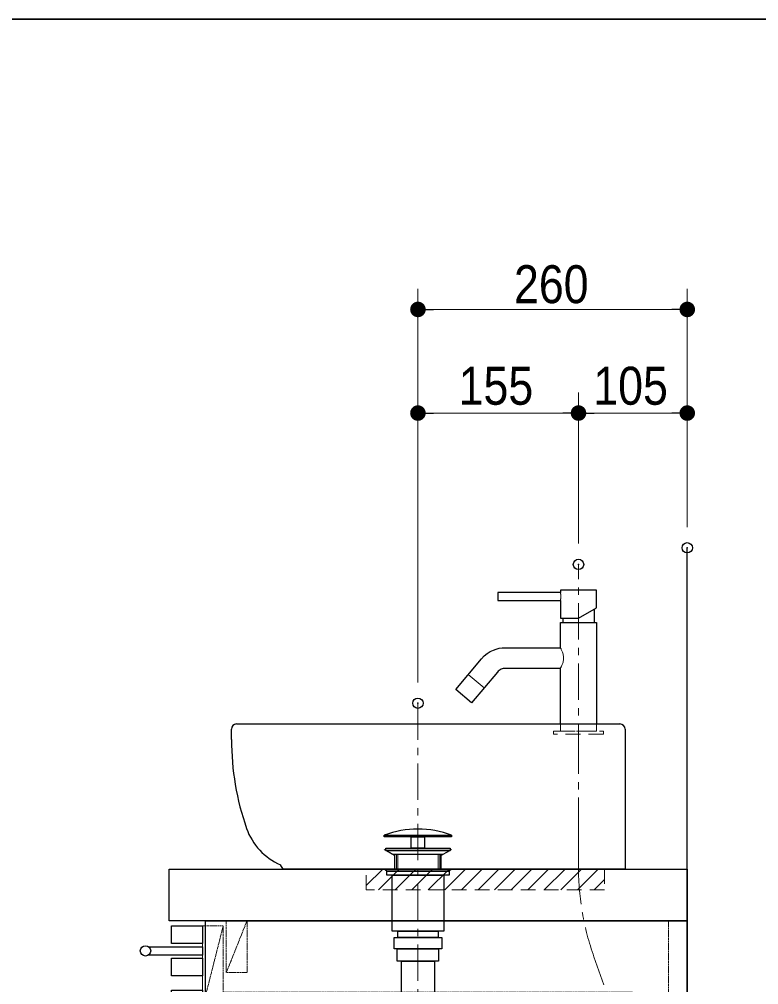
# Model space of a CAD drawing. Units: millimetres, scale not verified. Extents: x -6062 to 6062, y -3045 to 3045.
# Drawn here: x 368 to 1081, y 1838 to 2770 of the extents above; entities that cross this region are included whole.
import ezdxf
from ezdxf.enums import TextEntityAlignment as Align

# ---------------------------------------------------------------- set-up
doc = ezdxf.new("R2010")
doc.units = ezdxf.units.MM
doc.header["$LTSCALE"] = 20
doc.header["$PDMODE"] = 32
doc.header["$PDSIZE"] = 10
doc.linetypes.add('USER1', pattern=[2.91, 1.76, -0.4, 0.35, -0.4])
doc.linetypes.add('USER2', pattern=[1.11, 0.71, -0.4])
for name, color, linetype, lineweight in [('0-0_1図面枠', 7, 'Continuous', 20), ('0-1_5ボウル・キャビネット', 7, 'Continuous', 15), ('0-2_2寸法-1', 7, 'Continuous', 15), ('0-3_0', 7, 'Continuous', 25), ('0-5_4給排水', 7, 'Continuous', 30)]:
    doc.layers.add(name, color=color, linetype=linetype, lineweight=lineweight)
doc.layers.add('0-4_Defpoints', color=7, linetype='Continuous')
doc.styles.add('ＭＳ Ｐゴシック', font='')
doc.styles.get('ＭＳ Ｐゴシック').set_extended_font_data('MS PGothic')

# ---------------------------------------------------------------- blocks, each defined once
blk = doc.blocks.new('グループ-2')
at = {"layer": '0-0_1図面枠', "lineweight": 35}
blk.add_lwpolyline([(-80000, 55400), (80000, 55400), (80000, -55400), (-80000, -55400)], close=True, dxfattribs=at)
blk = doc.blocks.new('図面枠')
at = {"layer": '0-0_1図面枠'}
blk.add_blockref('グループ-2', (0, 0), dxfattribs=at)
blk = doc.blocks.new('_Dot')
at = {"layer": '0-3_0'}
blk.add_line((-10, 0), (-20, 0), dxfattribs=at)
for points in [[(0, 0), (-10, 0), (-9.92, 1.25)], [(0, 0), (-9.92, -1.25), (-10, 0)], [(0, 0), (-9.92, 1.25), (-9.69, 2.49)], [(0, 0), (-9.69, -2.49), (-9.92, -1.25)], [(0, 0), (-9.69, 2.49), (-9.3, 3.68)], [(0, 0), (-9.3, -3.68), (-9.69, -2.49)], [(0, 0), (-9.3, 3.68), (-8.76, 4.82)], [(0, 0), (-8.76, -4.82), (-9.3, -3.68)], [(0, 0), (-8.76, 4.82), (-8.09, 5.88)], [(0, 0), (-8.09, -5.88), (-8.76, -4.82)], [(0, 0), (-8.09, 5.88), (-7.29, 6.85)], [(0, 0), (-7.29, -6.85), (-8.09, -5.88)], [(0, 0), (-7.29, 6.85), (-6.37, 7.71)], [(0, 0), (-6.37, -7.71), (-7.29, -6.85)], [(0, 0), (-6.37, 7.71), (-5.36, 8.44)], [(0, 0), (-5.36, -8.44), (-6.37, -7.71)], [(0, 0), (-5.36, 8.44), (-4.26, 9.05)], [(0, 0), (-4.26, -9.05), (-5.36, -8.44)], [(0, 0), (-4.26, 9.05), (-3.09, 9.51)], [(0, 0), (-3.09, -9.51), (-4.26, -9.05)], [(0, 0), (-3.09, 9.51), (-1.87, 9.82)], [(0, 0), (-1.87, -9.82), (-3.09, -9.51)], [(0, 0), (-1.87, 9.82), (-0.63, 9.98)], [(0, 0), (-0.63, -9.98), (-1.87, -9.82)], [(0, 0), (-0.63, 9.98), (0.63, 9.98)], [(0, 0), (0.63, -9.98), (-0.63, -9.98)], [(0, 0), (0.63, 9.98), (1.87, 9.82)], [(0, 0), (1.87, 9.82), (3.09, 9.51)], [(0, 0), (3.09, 9.51), (4.26, 9.05)], [(0, 0), (4.26, 9.05), (5.36, 8.44)], [(0, 0), (5.36, 8.44), (6.37, 7.71)], [(0, 0), (6.37, 7.71), (7.29, 6.85)], [(0, 0), (7.29, 6.85), (8.09, 5.88)], [(0, 0), (8.09, 5.88), (8.76, 4.82)], [(0, 0), (8.76, 4.82), (9.3, 3.68)], [(0, 0), (9.3, 3.68), (9.69, 2.49)], [(0, 0), (9.69, 2.49), (9.92, 1.25)], [(0, 0), (9.92, 1.25), (10, 0)], [(0, 0), (1.87, -9.82), (0.63, -9.98)], [(0, 0), (3.09, -9.51), (1.87, -9.82)], [(0, 0), (4.26, -9.05), (3.09, -9.51)], [(0, 0), (5.36, -8.44), (4.26, -9.05)], [(0, 0), (6.37, -7.71), (5.36, -8.44)], [(0, 0), (7.29, -6.85), (6.37, -7.71)], [(0, 0), (8.09, -5.88), (7.29, -6.85)], [(0, 0), (8.76, -4.82), (8.09, -5.88)], [(0, 0), (9.3, -3.68), (8.76, -4.82)], [(0, 0), (9.69, -2.49), (9.3, -3.68)], [(0, 0), (9.92, -1.25), (9.69, -2.49)], [(0, 0), (10, 0), (9.92, -1.25)]]:
    blk.add_solid(points, dxfattribs=at)
blk = doc.blocks.new('グループ-15')
at = {"layer": '0-1_5ボウル・キャビネット', "linetype": 'USER1'}
for p, q in [((47040, 37900), (46640, 36320)), ((47500, 38000), (47100, 37000)), ((47040, 34800), (46640, 33220)), ((47100, 32520), (47420, 33720)), ((47040, 32940), (46640, 31360)), ((47040, 29840), (46640, 28260))]:
    blk.add_line(p, q, dxfattribs=at)
at = {"layer": '0-1_5ボウル・キャビネット', "linetype": 'USER2'}
blk.add_line((55640, 38000), (55640, 28500), dxfattribs=at)
at = {"layer": '0-1_5ボウル・キャビネット', "lineweight": 30}
for points in [[(44000, 25200), (56000, 25200), (56000, 45200)], [(45600, 37500), (46640, 37500), (46640, 37340), (45600, 37340)], [(45600, 32540), (46640, 32540), (46640, 32380), (45600, 32380)]]:
    blk.add_lwpolyline(points, dxfattribs=at)
for points in [[(46000, 39000), (56000, 39000), (56000, 38000), (46000, 38000)], [(46040, 37900), (46640, 37900), (46640, 37560), (46040, 37560)], [(46700, 38000), (56000, 38000), (56000, 28200), (46700, 28200)], [(46040, 37280), (46640, 37280), (46640, 36940), (46040, 36940)], [(46040, 36660), (46640, 36660), (46640, 36320), (46040, 36320)], [(46040, 36040), (46640, 36040), (46640, 35700), (46040, 35700)], [(46040, 35420), (46640, 35420), (46640, 35080), (46040, 35080)], [(46040, 34800), (46640, 34800), (46640, 34460), (46040, 34460)], [(46040, 34180), (46640, 34180), (46640, 33840), (46040, 33840)], [(46040, 33560), (46640, 33560), (46640, 33220), (46040, 33220)], [(46040, 32940), (46640, 32940), (46640, 32600), (46040, 32600)], [(46040, 32320), (46640, 32320), (46640, 31980), (46040, 31980)], [(46040, 31700), (46640, 31700), (46640, 31360), (46040, 31360)], [(46040, 31080), (46640, 31080), (46640, 30740), (46040, 30740)], [(46040, 30460), (46640, 30460), (46640, 30120), (46040, 30120)], [(46040, 29840), (46640, 29840), (46640, 29500), (46040, 29500)], [(46040, 29220), (46640, 29220), (46640, 28880), (46040, 28880)], [(46040, 28600), (46640, 28600), (46640, 28260), (46040, 28260)], [(47350, 28200), (48050, 28200), (48050, 25200), (47350, 25200)], [(55050, 28200), (55750, 28200), (55750, 25200), (55050, 25200)]]:
    blk.add_lwpolyline(points, close=True, dxfattribs=at)
at = {"layer": '0-1_5ボウル・キャビネット', "linetype": 'USER2'}
for points in [[(46640, 37900), (47040, 37900), (47040, 33220), (46640, 33220)], [(46640, 37900), (47040, 37900), (47040, 36320), (46640, 36320)], [(47100, 38000), (47500, 38000), (47500, 37000), (47100, 37000)], [(47040, 36620), (54940, 36620), (54940, 33920), (47040, 33920)], [(48540, 36620), (48840, 36620), (48840, 33920), (48540, 33920)], [(54640, 36620), (54940, 36620), (54940, 33920), (54640, 33920)], [(46640, 34800), (47040, 34800), (47040, 33220), (46640, 33220)], [(47100, 33720), (47420, 33720), (47420, 32520), (47100, 32520)], [(46640, 32940), (47040, 32940), (47040, 28260), (46640, 28260)], [(46640, 32940), (47040, 32940), (47040, 31360), (46640, 31360)], [(47040, 31660), (54940, 31660), (54940, 28960), (47040, 28960)], [(51540, 31660), (51840, 31660), (51840, 28960), (51540, 28960)], [(54640, 31660), (54940, 31660), (54940, 28960), (54640, 28960)], [(46640, 29840), (47040, 29840), (47040, 28260), (46640, 28260)]]:
    blk.add_lwpolyline(points, close=True, dxfattribs=at)
blk.add_lwpolyline([(56000, 28500), (47100, 28500), (47100, 28200)], dxfattribs=at)
at = {"layer": '0-1_5ボウル・キャビネット', "lineweight": 30}
for centre in [(45540, 37420), (45540, 32460)]:
    blk.add_circle(centre, 100, dxfattribs=at)

msp = doc.modelspace()

# ---------------------------------------------------------------- linework, layer by layer
at = {"layer": '0-1_5ボウル・キャビネット', "lineweight": 30}
for p, q in [((577.5, 2090), (947.5, 2090)), ((572.5, 2075), (572.5, 2085)), ((952.5, 2085), (952.5, 1950))]:
    msp.add_line(p, q, dxfattribs=at)
at = {"layer": '0-1_5ボウル・キャビネット'}
for p, q in [((702.5, 1934), (718.5, 1950)), ((714.5, 1930), (734.5, 1950)), ((730.5, 1930), (750.5, 1950)), ((746.5, 1930), (766.5, 1950)), ((762.5, 1930), (782.5, 1950)), ((778.5, 1930), (798.5, 1950)), ((794.5, 1930), (814.5, 1950)), ((810.5, 1930), (830.5, 1950)), ((826.5, 1930), (846.5, 1950)), ((842.5, 1930), (862.5, 1950)), ((858.5, 1930), (878.5, 1950)), ((874.5, 1930), (894.5, 1950)), ((890.5, 1930), (910.5, 1950)), ((906.5, 1930), (926.5, 1950)), ((922.5, 1930), (932.5, 1940))]:
    msp.add_line(p, q, dxfattribs=at)
at = {"layer": '0-1_5ボウル・キャビネット', "linetype": 'USER2'}
msp.add_lwpolyline([(785, 1968.77), (775, 1963), (775, 1950), (730, 1950), (730, 1963), (720, 1968.77)], dxfattribs=at)
at = {"layer": '0-1_5ボウル・キャビネット', "lineweight": 30}
msp.add_lwpolyline([(952.5, 1950), (622.5, 1950), (619.75, 1954)], dxfattribs=at)
at = {"layer": '0-1_5ボウル・キャビネット', "linetype": 'USER2'}
msp.add_lwpolyline([(702.5, 1930), (702.5, 1950), (932.5, 1950), (932.5, 1930)], close=True, dxfattribs=at)
at = {"layer": '0-1_5ボウル・キャビネット', "lineweight": 30}
for centre, radius, start, end in [((577.5, 2085), 5, 90, 180), ((947.5, 2085), 5, 0, 90), ((832.5, 2075), 260, 180, 199.26503), ((643.7, 2009.01), 60, 199.26503, 246.47303)]:
    msp.add_arc(centre, radius, start, end, dxfattribs=at)
at = {"layer": '0-2_2寸法-1'}
for p, q in [((752.5, 2410), (752.5, 2510)), ((1012.5, 2410), (1012.5, 2510)), ((767.51, 2490), (997.49, 2490)), ((752.5, 2130), (752.5, 2410)), ((907.5, 2264), (907.5, 2410)), ((907.5, 2264), (907.5, 2410)), ((1012.5, 2280), (1012.5, 2410)), ((892.49, 2390), (767.51, 2390)), ((922.51, 2390), (997.49, 2390))]:
    msp.add_line(p, q, dxfattribs=at)
at = {"layer": '0-4_Defpoints'}
for p in [(1012.5, 2490), (752.5, 2390), (1012.5, 2390), (1012.5, 2390), (1012.5, 2260), (907.5, 2244), (907.5, 2244), (752.5, 2110)]:
    msp.add_point(p, dxfattribs=at)
at = {"layer": '0-5_4給排水', "linetype": 'USER1', "lineweight": 15}
for p, q in [((907.5, 2055), (907.5, 2244)), ((752.5, 2110), (752.5, 1627)), ((932.08, 1838.36), (922.42, 1865.31))]:
    msp.add_line(p, q, dxfattribs=at)
at = {"layer": '0-5_4給排水'}
for p, q in [((922.5, 2200.66), (922.5, 2188)), ((892.5, 2192), (892.5, 2188)), ((731.5, 1964), (731.5, 1950)), ((773.5, 1964), (773.5, 1950))]:
    msp.add_line(p, q, dxfattribs=at)
at = {"layer": '0-5_4給排水', "lineweight": 15}
msp.add_line((816.39, 2124.8), (801.07, 2137.66), dxfattribs=at)
at = {"layer": '0-5_4給排水', "lineweight": 5}
for p, q in [((733, 1964), (733, 1950)), ((772, 1964), (772, 1950))]:
    msp.add_line(p, q, dxfattribs=at)
at = {"layer": '0-5_4給排水'}
for points in [[(829.5, 2209), (890, 2209), (890, 2192), (907.5, 2192), (925, 2202.1), (925, 2219), (890, 2219), (890, 2217), (829.5, 2217)], [(720, 1982.5), (785, 1982.5), (785, 1981), (720, 1981)], [(746, 1981), (759, 1981), (759, 1970), (746, 1970)], [(721.5, 1970), (783.5, 1970), (783.5, 1968), (721.5, 1968)], [(728.44, 1964), (721.5, 1968), (783.5, 1968), (776.49, 1964)], [(722.5, 1948), (720, 1950), (785, 1950), (782.5, 1948)], [(722.5, 1948), (782.5, 1948), (782.5, 1944), (722.5, 1944)], [(727.5, 1944), (777.5, 1944), (777.5, 1890), (727.5, 1890)], [(729.5, 1884), (775.5, 1884), (775.5, 1873), (729.5, 1873)], [(733, 1890), (772, 1890), (772, 1884), (733, 1884)], [(732.5, 1873), (772.5, 1873), (772.5, 1861), (732.5, 1861)], [(736.5, 1861), (768.5, 1861), (768.5, 1793), (736.5, 1793)]]:
    msp.add_lwpolyline(points, close=True, dxfattribs=at)
at = {"layer": '0-5_4給排水', "lineweight": 15}
for points in [[(890, 2217), (890, 2216.98), (890.02, 2216.92), (890.04, 2216.82), (890.07, 2216.68), (890.11, 2216.51), (890.15, 2216.3), (890.19, 2216.06), (890.24, 2215.8), (890.28, 2215.5), (890.32, 2215.19), (890.36, 2214.85), (890.4, 2214.5), (890.43, 2214.14), (890.45, 2213.77), (890.46, 2213.39), (890.46, 2213), (890.46, 2212.8), (890.46, 2212.59), (890.44, 2212.2), (890.42, 2211.81), (890.39, 2211.43), (890.35, 2211.08), (890.31, 2210.74), (890.27, 2210.42), (890.22, 2210.14), (890.18, 2209.88), (890.14, 2209.65), (890.1, 2209.45), (890.06, 2209.29), (890.04, 2209.16), (890.02, 2209.07), (890, 2209.02), (890, 2209)], [(890, 2163.6), (890.03, 2163.55), (890.12, 2163.39), (890.26, 2163.14), (890.45, 2162.8), (890.67, 2162.37), (890.93, 2161.85), (891.22, 2161.27), (891.51, 2160.62), (891.81, 2159.91), (892.11, 2159.14), (892.38, 2158.31), (892.63, 2157.44), (892.84, 2156.52), (893.01, 2155.56), (893.11, 2154.58), (893.14, 2153.57), (893.1, 2152.57), (893, 2151.58), (892.83, 2150.61), (892.61, 2149.68), (892.36, 2148.8), (892.08, 2147.97), (891.78, 2147.2), (891.48, 2146.49), (891.18, 2145.85), (890.9, 2145.28), (890.65, 2144.78), (890.43, 2144.36), (890.24, 2144.03), (890.11, 2143.79), (890.03, 2143.65), (890, 2143.6)]]:
    msp.add_lwpolyline(points, dxfattribs=at)
at = {"layer": '0-5_4給排水'}
msp.add_lwpolyline([(890, 2090), (890, 2143.6), (836.83, 2143.6), (835.84, 2143.55), (834.87, 2143.4), (833.91, 2143.16), (832.98, 2142.83), (831.91, 2142.31), (830.9, 2141.66), (829.99, 2140.89), (829.17, 2140.03), (804.31, 2110.4), (788.99, 2123.26), (813.84, 2152.88), (813.93, 2152.98), (816.47, 2155.64), (819.24, 2157.91), (822.17, 2159.77), (825.29, 2161.29), (828.07, 2162.29), (830.94, 2163.02), (833.87, 2163.45), (836.83, 2163.6), (890, 2163.6), (890, 2188), (925, 2188), (925, 2090)], dxfattribs=at)
at = {"layer": '0-5_4給排水', "linetype": 'USER2', "lineweight": 15}
msp.add_lwpolyline([(890, 2090), (890, 2083), (925, 2083), (925, 2090)], dxfattribs=at)
msp.add_lwpolyline([(931.5, 2080), (883.5, 2080), (883.5, 2083), (931.5, 2083)], close=True, dxfattribs=at)
at = {"layer": '0-5_4給排水', "linetype": 'USER1', "lineweight": 15}
msp.add_lwpolyline([(907.5, 1951.12), (907.5, 1957.97), (907.5, 1983.66), (907.5, 2080)], dxfattribs=at)
at = {"layer": '0-5_4給排水'}
msp.add_arc((752.5, 1897.48), 91.02, 69.08018, 110.91982, dxfattribs=at)
at = {"layer": '0-5_4給排水', "linetype": 'USER1', "lineweight": 15}
msp.add_arc((1161.75, 1951.12), 254.25, 180, 199.72535, dxfattribs=at)

# ---------------------------------------------------------------- block references
at = {"layer": '0-0_1図面枠', "xscale": 0.05, "yscale": 0.05}
msp.add_blockref('図面枠', (-1787.5, 0), dxfattribs=at)
at = {"layer": '0-1_5ボウル・キャビネット', "xscale": 0.05, "yscale": 0.05}
msp.add_blockref('グループ-15', (-1787.5, 0), dxfattribs=at)
at = {"layer": '0-2_2寸法-1', "xscale": 0.7503418, "yscale": 0.7503418, "rotation": 180}
for p in [(752.5, 2490), (752.5, 2390), (907.5, 2390)]:
    msp.add_blockref('_Dot', p, dxfattribs=at)
at = {"layer": '0-2_2寸法-1', "xscale": 0.7503418, "yscale": 0.7503418}
for p in [(1012.5, 2490), (907.5, 2390), (1012.5, 2390)]:
    msp.add_blockref('_Dot', p, dxfattribs=at)

# ---------------------------------------------------------------- texts
at = {"layer": '0-2_2寸法-1', "style": 'ＭＳ Ｐゴシック', "width": 0.9}
for s, p in [('260', (845.22, 2485.04)), ('155', (791.78, 2387.04)), ('105', (921.78, 2387.04))]:
    msp.add_text(s, height=36.66, dxfattribs=at).set_placement(p, align=Align.BOTTOM_LEFT)

doc.saveas('drawing.dxf')
